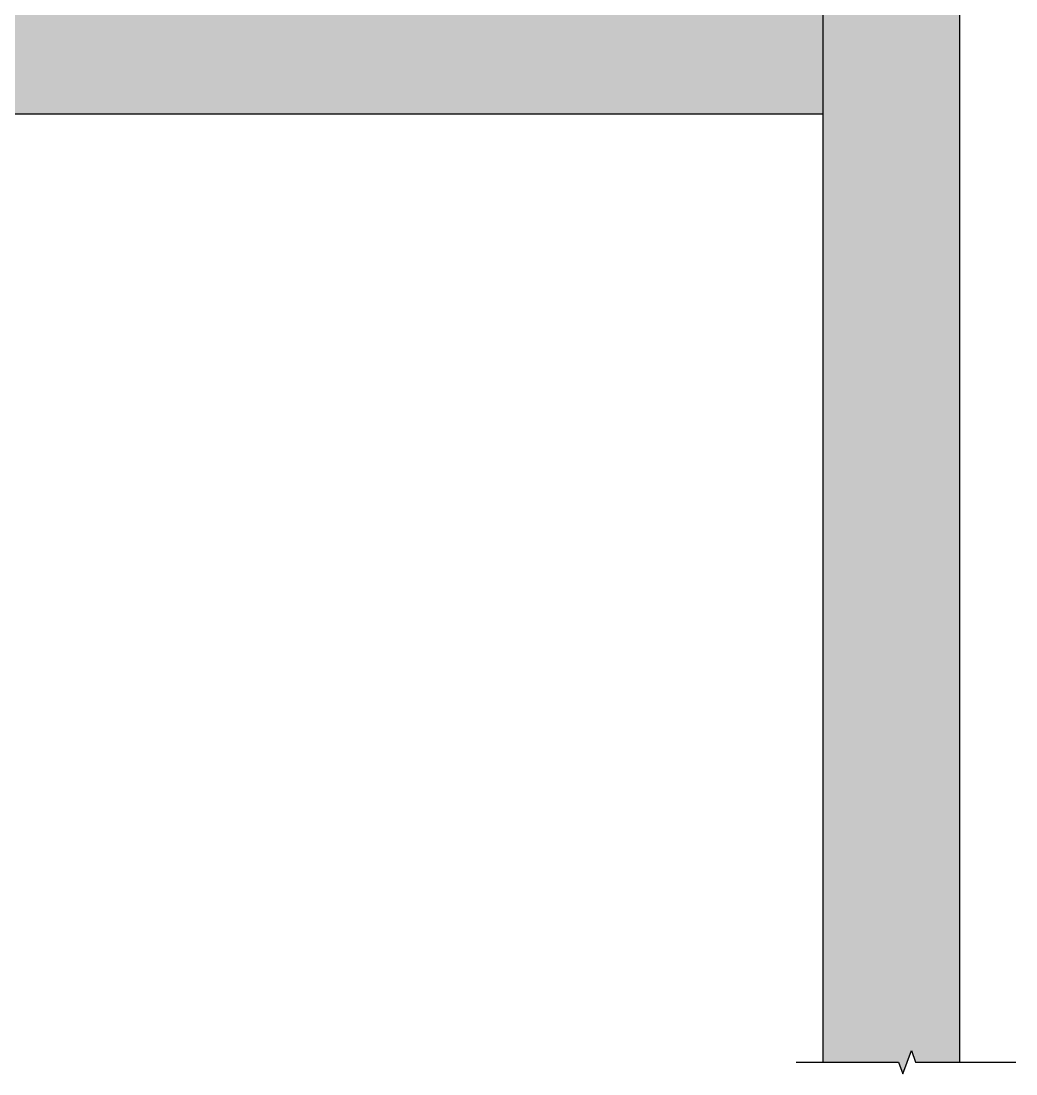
# Model space of a CAD drawing. Header units: millimetres. Extents: x 408913 to 1237273, y -191467 to -86666.
# Drawn here: x 860472 to 866284, y -150760 to -144610 of the extents above; entities that cross this region are included whole.
import ezdxf

# ---------------------------------------------------------------- set-up
doc = ezdxf.new("R2010")
doc.units = ezdxf.units.MM
doc.header["$LTSCALE"] = 35
doc.layers.add('ccu11-Dim', color=8, linetype='Continuous')
doc.layers.add('Concrete', color=2, linetype='Continuous')
doc.layers.add('NDC_S_HATCH MATERIAL', color=8, linetype='Continuous', lineweight=13)

msp = doc.modelspace()

# ---------------------------------------------------------------- hatches: boundary and pattern name
at = {"layer": 'ccu11-Dim', "ltscale": 0.3}
h = msp.add_hatch(dxfattribs=at)
h.set_pattern_fill('AR-CONC', color=8, scale=2)
h.set_pattern_definition([(50, (-2503823.62, -170991.08), (364.369338, -31.87817), [38.1, -419.1]), (355, (-2503823.62, -170991.08), (-70.486843, 382.11369), [30.48, -335.28117]), (100.451445, (-2503793.26, -170993.73), (293.882494, 350.235504), [32.380018, -356.18049]), (46.1842, (-2503823.62, -170889.48), (542.15808, -84.084656), [57.15, -628.65]), (96.635558, (-2503778.44, -170896.5), (474.80827, 494.85225), [48.57005, -534.27122]), (351.184151, (-2503823.6, -170889.5), (474.80827, 494.85225), [45.71993, -502.91946]), (21, (-2503772.82, -170914.88), (303.228783, -204.530396), [38.1, -419.1]), (326, (-2503772.82, -170914.88), (123.604057, 368.375932), [30.48, -335.28]), (71.451445, (-2503747.55, -170931.92), (426.83284, 163.845538), [32.380018, -356.179875]), (37.5, (-2503823.62, -170991.08), (6.1772065, 169.1100777), [0, -331.216, 0, -340.36, 0, -336.55]), (7.5, (-2503823.62, -170991.08), (133.639325, 200.36115), [0, -194.056, 0, -323.596, 0, -128.27]), (327.5, (-2503936.91, -170991.08), (271.1811903, -11.457488), [0, -127, 0, -396.24, 0, -525.78]), (317.5, (-2503987.7, -170991.08), (296.258363, 50.852982), [0, -165.1, 0, -263.144, 0, -373.38])])
h.paths.add_polyline_path([(830200.3, -135351.1), (830200.3, -136073.5), (831000.3, -136073.5), (831000.3, -135651.1), (865155.2, -135651.1), (865155.2, -136073.5), (865955.2, -136073.5), (865955.2, -135351.1)])
h.paths.add_polyline_path([(865155.2, -138651.1), (865155.2, -138351.1), (831000.3, -138351.1), (831000.3, -138651.1)])
h.paths.add_polyline_path([(865155.2, -141651.1), (865155.2, -141351.1), (831000.3, -141351.1), (831000.3, -141651.1)])
h.paths.add_polyline_path([(837621.7, -146351.1), (837621.7, -145151.1), (842819.3, -145151.1), (842819.3, -148151.1), (852409, -148151.1), (852409, -145151.1), (857276.9, -145151.1), (857276.9, -146351.1), (860276.9, -146351.1), (860276.9, -145151.1), (865155.2, -145151.1), (865155.2, -144351.1), (850272.8, -144351.1), (850272.8, -146731.8), (845144.2, -146731.8), (845144.2, -144351.1), (831000.3, -144351.1), (831000.3, -145151.1), (834621.7, -145151.1), (834621.7, -146351.1)])
at = {"layer": 'NDC_S_HATCH MATERIAL', "ltscale": 30}
h = msp.add_hatch(dxfattribs=at)
h.set_pattern_fill('BT-01', color=256, scale=50, pattern_type=2)
h.set_pattern_definition([(50, (637961.8, -181827.48), (358.6301, -31.37607), [37.5, -412.5]), (355, (637961.8, -181827.48), (-69.37567, 376.09607), [30, -330]), (100.4514, (637991.7, -181830.1), (289.2547, 344.71977), [31.8701, -350.57106]), (46.1842, (637961.8, -181727.5), (533.6205, -82.7595), [56.25, -618.75]), (96.6356, (638006.3, -181734.4), (467.3314, 487.0589), [47.8051, -525.8565]), (351.1842, (637961.8, -181727.5), (467.331, 487.0593), [45, -495]), (21, (638011.8, -181752.48), (298.45353, -201.30945), [37.5, -412.5]), (326, (638011.8, -181752.48), (121.65767, 362.575), [30, -330]), (71.4514, (638036.68, -181769.26), (420.1113, 161.26525), [31.8701, -350.57106]), (37.5, (637961.81, -181827.48), (6.07993, 166.44693), [0, -326, 0, -335, 0, -331.25]), (7.5, (637961.8, -181827.48), (131.53477, 197.20586), [0, -191, 0, -318.5, 0, -126.25]), (327.5, (637850.31, -181827.48), (266.91122, -11.277436), [0, -125, 0, -390, 0, -517.5]), (317.5, (637800.3, -181827.48), (291.59308, 50.0525), [0, -162.5, 0, -259, 0, -367.5]), (45, (637961.8, -181827.48), (-150.2602, 150.2602), []), (45, (637961.8, -181766.23), (-150.2602, 150.2602), [])])
h.paths.add_polyline_path([(865955.2, -136073.5), (865155.2, -136073.5), (865155.2, -150691.4), (865598.4, -150691.4), (865623.4, -150760), (865673.4, -150622.7), (865698.4, -150691.4), (865955.2, -150691.4)])

# ---------------------------------------------------------------- linework, layer by layer
at = {"layer": 'ccu11-Dim', "color": 0, "ltscale": 0.3}
msp.add_line((860276.9, -145151.1), (865155.2, -145151.1), dxfattribs=at)
at = {"layer": 'ccu11-Dim', "linetype": 'Continuous', "ltscale": 0.3}
msp.add_lwpolyline([(864999.4, -150691.4), (865598.4, -150691.4), (865623.4, -150760), (865673.4, -150622.7), (865698.4, -150691.4), (866284.3, -150691.4)], dxfattribs=at)
at = {"layer": 'Concrete'}
for p, q in [((865955.2, -135351.1), (865955.2, -150691.4)), ((865155.2, -135651.1), (865155.2, -150691.4))]:
    msp.add_line(p, q, dxfattribs=at)

doc.saveas('drawing.dxf')
